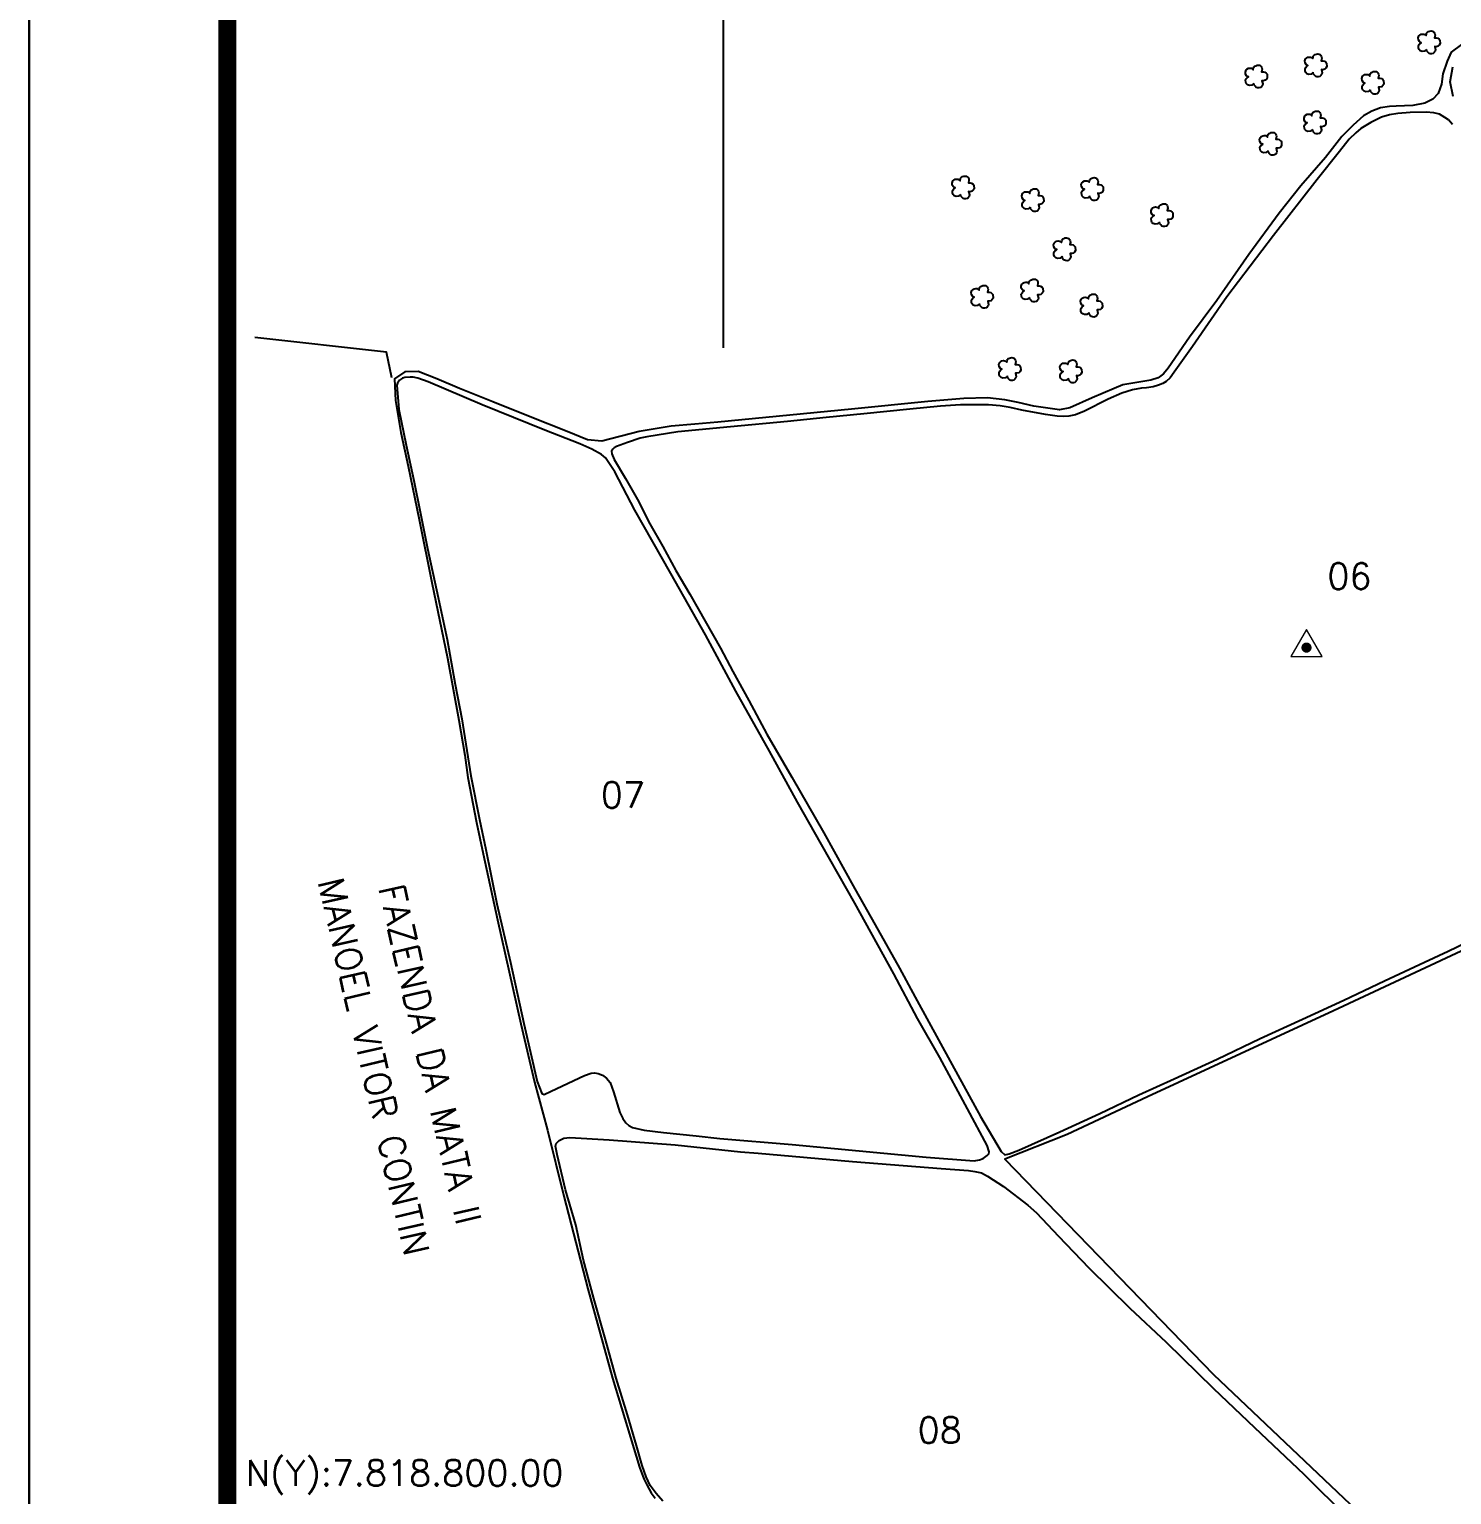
# Model space of a CAD drawing. Extents: x 755862 to 758487, y 7817271 to 7820983.
# Drawn here: x 755862 to 756760, y 7818800 to 7819724 of the extents above; entities that cross this region are included whole.
import ezdxf
from ezdxf.enums import TextEntityAlignment as Align

# ---------------------------------------------------------------- set-up
doc = ezdxf.new("R2010")
doc.units = 0
doc.header["$MEASUREMENT"] = 0
doc.linetypes.add('CONTINUO', pattern=[0])
doc.linetypes.add('LIN0', pattern=[0])
for name, color, linetype in [('0114000282', 1, 'Continuous'), ('0114000282014', 5, 'Continuous'), ('_SIMBOLO ARVORE', 118, 'Continuous'), ('MALHA', 8, 'Continuous'), ('MARGEM', 5, 'Continuous'), ('TEXTO', 7, 'Continuous'), ('TEXTO CONFRONTANTES', 7, 'Continuous'), ('TEXTO_NUN_TAL', 7, 'Continuous')]:
    doc.layers.add(name, color=color, linetype=linetype)
for name, color, linetype, lineweight in [('0114000282001', 5, 'Continuous', 25), ('0114000282006', 5, 'Continuous', 25), ('0114000282007', 5, 'Continuous', 25), ('0114000282008', 5, 'Continuous', 25)]:
    doc.layers.add(name, color=color, linetype=linetype, lineweight=lineweight)
doc.styles.add('Simplex', font='simplex.shx')

msp = doc.modelspace()

# ---------------------------------------------------------------- linework, layer by layer
at = {"linetype": 'ByBlock'}
msp.add_lwpolyline([(756090.92, 7819504.67), (756087.69, 7819520.81), (756004.61, 7819530.04)], dxfattribs=at)
at = {"layer": '0114000282'}
msp.add_lwpolyline([(756765.86, 7819714.83), (756759.23, 7819710.09), (756756.74, 7819704.46), (756754.07, 7819696.41), (756753.3, 7819689.9), (756751.22, 7819684.05), (756747.83, 7819680.3), (756742.69, 7819677.83), (756735.06, 7819676.36), (756724.61, 7819675.98), (756720.49, 7819675.81), (756714.77, 7819674.85), (756709.3, 7819672.84), (756704.01, 7819669.84), (756697.46, 7819663.97), (756690.37, 7819656.95), (756680.15, 7819643.61), (756664.47, 7819625.73), (756650.74, 7819608.42), (756631.61, 7819582.51), (756611.55, 7819553.4), (756594.17, 7819530.32), (756580.74, 7819510.76), (756577.75, 7819507.12), (756574.39, 7819504.57), (756569.8, 7819503.18), (756559.84, 7819501.48), (756552.2, 7819500.18), (756546.72, 7819497.99), (756532.8, 7819492.05), (756518.77, 7819485.7), (756512.29, 7819484.45), (756496.14, 7819486.82), (756486.26, 7819489.09), (756477.73, 7819490.76), (756466.79, 7819491.93), (756451.88, 7819491.56), (756429.22, 7819489.67), (756381.03, 7819484.83), (756326.91, 7819479.52), (756296.72, 7819476.76), (756282.09, 7819475.45), (756267.16, 7819474.2), (756246.96, 7819470.77), (756223.6, 7819464.62), (756214.45, 7819465.57), (756201.63, 7819470.69), (756178.36, 7819480.05), (756154.67, 7819489.43), (756133.71, 7819497.9), (756119.31, 7819504.02), (756107.7, 7819508.66), (756099.28, 7819508.42), (756092.64, 7819503.99), (756093.38, 7819490.36), (756096.65, 7819470.18), (756101.42, 7819448.88), (756108.2, 7819415.25), (756116.36, 7819375.48), (756126.08, 7819327.92), (756133.32, 7819288.74), (756137.06, 7819266.67), (756139.07, 7819252.49), (756144.54, 7819224.1), (756148.66, 7819204.46), (756157.63, 7819162.89), (756172.39, 7819097.23), (756181, 7819060.32), (756189.15, 7819030.18), (756199.61, 7818988.4), (756214.74, 7818930.14), (756230.23, 7818873.81), (756247.17, 7818817.57), (756249.93, 7818810.26), (756252.1, 7818805.95), (756254.73, 7818801.37), (756257.06, 7818797.99)], dxfattribs=at)
at = {"layer": '0114000282001', "flags": 128}
msp.add_lwpolyline([(756760.51, 7819682.11), (756758.6, 7819691.29), (756760.34, 7819700.89)], dxfattribs=at)
at = {"layer": '0114000282006', "linetype": 'ByBlock'}
msp.add_lwpolyline([(756760.1, 7819664.4), (756757.57, 7819667.26), (756755.36, 7819668.94), (756751.99, 7819670.89), (756748.29, 7819671.86), (756743.62, 7819672.12), (756733.42, 7819672.06), (756725.7, 7819671.35), (756720.32, 7819670.44), (756715.32, 7819668.95), (756708.58, 7819665.65), (756702.41, 7819661.95), (756699.22, 7819659.16), (756695.07, 7819655.2), (756688.95, 7819647.3), (756674.69, 7819629.77), (756647.14, 7819594.36), (756617.88, 7819555.72), (756596.09, 7819524.4), (756584.59, 7819508.3), (756581.96, 7819504.7), (756579.47, 7819502.4), (756577.38, 7819501.03), (756574.69, 7819499.98), (756571.41, 7819498.93), (756567.15, 7819498.34), (756563.93, 7819498.08), (756558.29, 7819497.16), (756551.65, 7819494.92), (756542.93, 7819491.18), (756528.04, 7819483.65), (756522.26, 7819481.34), (756518.06, 7819480.36), (756514.91, 7819480.23), (756510.85, 7819480.56), (756503.44, 7819481.41), (756488.49, 7819484.29), (756481.02, 7819485.84), (756474.78, 7819486.99), (756467.39, 7819487.52), (756461.88, 7819487.64), (756449.69, 7819487.64), (756437.12, 7819486.82), (756417.73, 7819484.97), (756388.74, 7819481.89), (756365.04, 7819479.64), (756340.68, 7819477.09), (756304.58, 7819473.68), (756271.36, 7819470.61), (756251.93, 7819467.53), (756247.66, 7819466.62), (756239.73, 7819463.79), (756232.67, 7819461.29), (756231.36, 7819460.59), (756230.37, 7819459.56), (756229.67, 7819458.46), (756229.71, 7819456.78), (756231.27, 7819453.12), (756238.54, 7819441.21), (756245.93, 7819427.86), (756253.69, 7819412.63), (756262.03, 7819398.21), (756270.24, 7819383.17), (756278.99, 7819368.22), (756288.6, 7819351.22), (756298.29, 7819334.14), (756306.09, 7819319.52), (756316.16, 7819301.16), (756327.56, 7819279.98), (756343.41, 7819252.77), (756363.52, 7819217.64), (756383.16, 7819182.44), (756395.88, 7819159.57), (756411.24, 7819132.22), (756421.08, 7819114.03), (756444.46, 7819071.29), (756462.38, 7819038.84), (756475.37, 7819016.57), (756477.71, 7819014.67), (756480.45, 7819015.15), (756486.55, 7819017.45), (756512.55, 7819029.14), (756537.7, 7819040.69), (756562.32, 7819052.32), (756584.53, 7819062.45), (756611.74, 7819074.96), (756638.75, 7819087.85), (756665.56, 7819100.2), (756691.69, 7819112.03), (756717.32, 7819124.26), (756742.59, 7819136.01), (756757.45, 7819143.12), (756774.51, 7819151.16)], dxfattribs=at)
at = {"layer": '0114000282007', "linetype": 'ByBlock'}
msp.add_lwpolyline([(756297.94, 7819024.96), (756343.53, 7819021.11), (756428.16, 7819013.18), (756458.35, 7819010.74), (756461.8, 7819011.35), (756464.03, 7819012.26), (756466.57, 7819014.09), (756467.69, 7819015.21), (756467.89, 7819016.42), (756466.57, 7819020.38), (756454.19, 7819043.62), (756436.72, 7819075.94), (756422.55, 7819100.62), (756407.67, 7819128.66), (756383.02, 7819173.22), (756362.16, 7819210.36), (756347, 7819236.92), (756329.19, 7819269.08), (756308.13, 7819307.03), (756288.9, 7819342.64), (756267.12, 7819381.31), (756244.33, 7819421.1), (756231.81, 7819445.34), (756227.84, 7819451.03), (756225.81, 7819454.08), (756223.26, 7819456.31), (756217.16, 7819459.67), (756209.72, 7819463.07), (756187.65, 7819471.6), (756148.06, 7819487.58), (756113.86, 7819502.14), (756107.48, 7819504.52), (756104.55, 7819505.15), (756102.58, 7819505.15), (756099.14, 7819504.77), (756097.8, 7819504.39), (756095.89, 7819503.18), (756094.68, 7819501.34), (756094.24, 7819500), (756095.51, 7819484.6), (756100.15, 7819462.18), (756104.92, 7819439.89), (756108.81, 7819420.14), (756113.46, 7819397.02), (756120.33, 7819366.19), (756125.94, 7819339.5), (756130.91, 7819311.28), (756135.24, 7819289.62), (756140.91, 7819253.7), (756146.26, 7819226), (756150.34, 7819207.17), (756157.27, 7819172.92), (756165.83, 7819135.83), (756174.29, 7819097.5), (756182.75, 7819060.92), (756185.61, 7819053.35), (756187.03, 7819052.63), (756191.52, 7819054.67), (756212.6, 7819064.54), (756216.86, 7819066), (756218.84, 7819066.19), (756221.2, 7819065.87), (756224, 7819064.92), (756226.49, 7819063), (756228.66, 7819060.2), (756230.89, 7819054.21), (756234.84, 7819041.28), (756236.77, 7819037.43), (756238.68, 7819034.69), (756240.6, 7819033.16), (756242.76, 7819031.82), (756250.29, 7819030.17), (756262.47, 7819028.7), (756282.96, 7819026.65)], close=True, dxfattribs=at)
at = {"layer": '0114000282008', "linetype": 'ByBlock'}
msp.add_lwpolyline([(756262.09, 7818796.05), (756257.68, 7818800.99), (756253.9, 7818805.92), (756251.48, 7818811.45), (756248.9, 7818818.54), (756245.43, 7818831.27), (756239.75, 7818850.6), (756232.61, 7818873.68), (756225.82, 7818898.07), (756218.56, 7818923.88), (756211.89, 7818948.22), (756207.11, 7818970.46), (756200.59, 7818992.48), (756195.28, 7819014.82), (756194.23, 7819020.1), (756194.75, 7819021.67), (756196.59, 7819023.67), (756199.43, 7819025.03), (756203.26, 7819025.45), (756228.16, 7819023.98), (756269.79, 7819020.88), (756310.95, 7819016.52), (756322.11, 7819015.72), (756381.62, 7819010.44), (756437.63, 7819005.92), (756454.86, 7819004.66), (756458.88, 7819004.16), (756463.06, 7819003.16), (756466.91, 7819001.07), (756476.89, 7818994.53), (756492.29, 7818982.91), (756497.73, 7818977.98), (756511.63, 7818963.24), (756530.71, 7818943.26), (756556.58, 7818917.88), (756579.45, 7818896.36), (756609.41, 7818867.24), (756635.21, 7818842.62), (756666.43, 7818813.15), (756694.22, 7818785.69)], dxfattribs=at)
at = {"layer": '0114000282014'}
msp.add_lwpolyline([(756859.28, 7819186.75), (756685.2, 7819105.39), (756567.82, 7819051.06), (756516.97, 7819027.46), (756477.75, 7819011.89), (756609.48, 7818875.99), (756728.44, 7818763.15)], dxfattribs=at)
at = {"layer": '_SIMBOLO ARVORE', "linetype": 'CONTINUO'}
for points in [[(756743.83, 7819711.72, 0), (756742.58, 7819710.67, 0), (756741, 7819710.49, 0), (756739.87, 7819710.93, 0), (756739.07, 7819711.71, 0), (756738.74, 7819712.62, 0), (756738.65, 7819713.95, 0), (756739.08, 7819714.79, 0), (756739.53, 7819715.41, 0), (756740.45, 7819716.03, 0), (756739.87, 7819716.21, 0), (756739.29, 7819716.68, 0), (756738.62, 7819717.74, 0), (756738.5, 7819719.01, 0), (756738.99, 7819720.32, 0), (756739.5, 7819720.79, 0), (756740.43, 7819721.36, 0), (756741.4, 7819721.49, 0), (756742.18, 7819721.38, 0), (756742.8, 7819721.09, 0), (756743.48, 7819720.49, 0), (756743.68, 7819721.64, 0), (756743.85, 7819722.1, 0), (756744.36, 7819722.74, 0), (756745.11, 7819723.02, 0), (756745.84, 7819723.35, 0), (756746.67, 7819723.42, 0), (756747.45, 7819723.31, 0), (756748.08, 7819722.98, 0), (756748.56, 7819722.47, 0), (756748.97, 7819721.65, 0), (756749.13, 7819720.75, 0), (756748.76, 7819719.13, 0), (756749.89, 7819719.15, 0), (756750.82, 7819718.92, 0), (756751.71, 7819718.22, 0), (756752.19, 7819717.66, 0), (756752.33, 7819715.44, 0), (756751.78, 7819714.44, 0), (756751.06, 7819713.78, 0), (756749.92, 7819713.48, 0), (756748.92, 7819713.56, 0), (756749.45, 7819711.49, 0), (756749.21, 7819710.6, 0), (756748.61, 7819709.76, 0), (756747.95, 7819709.23, 0), (756747.01, 7819709, 0), (756746.07, 7819709.06, 0), (756745.38, 7819709.25, 0), (756744.58, 7819710.04, 0), (756744.03, 7819710.75, 0), (756743.86, 7819711.83, 0)], [(756672.33, 7819697.22, 0), (756671.08, 7819696.17, 0), (756669.5, 7819695.99, 0), (756668.37, 7819696.43, 0), (756667.57, 7819697.21, 0), (756667.24, 7819698.12, 0), (756667.15, 7819699.45, 0), (756667.58, 7819700.29, 0), (756668.03, 7819700.91, 0), (756668.95, 7819701.53, 0), (756668.37, 7819701.71, 0), (756667.79, 7819702.18, 0), (756667.12, 7819703.24, 0), (756667, 7819704.51, 0), (756667.49, 7819705.82, 0), (756668, 7819706.29, 0), (756668.93, 7819706.86, 0), (756669.9, 7819706.99, 0), (756670.68, 7819706.88, 0), (756671.3, 7819706.59, 0), (756671.98, 7819705.99, 0), (756672.18, 7819707.14, 0), (756672.35, 7819707.6, 0), (756672.86, 7819708.24, 0), (756673.61, 7819708.52, 0), (756674.34, 7819708.85, 0), (756675.17, 7819708.92, 0), (756675.95, 7819708.81, 0), (756676.58, 7819708.48, 0), (756677.06, 7819707.97, 0), (756677.47, 7819707.15, 0), (756677.63, 7819706.25, 0), (756677.26, 7819704.63, 0), (756678.39, 7819704.65, 0), (756679.32, 7819704.42, 0), (756680.21, 7819703.72, 0), (756680.69, 7819703.16, 0), (756680.83, 7819700.94, 0), (756680.28, 7819699.94, 0), (756679.56, 7819699.28, 0), (756678.42, 7819698.98, 0), (756677.42, 7819699.06, 0), (756677.95, 7819696.99, 0), (756677.71, 7819696.1, 0), (756677.11, 7819695.26, 0), (756676.45, 7819694.73, 0), (756675.51, 7819694.5, 0), (756674.57, 7819694.56, 0), (756673.88, 7819694.75, 0), (756673.08, 7819695.54, 0), (756672.53, 7819696.25, 0), (756672.36, 7819697.33, 0)], [(756634.83, 7819690.22, 0), (756633.58, 7819689.17, 0), (756632, 7819688.99, 0), (756630.87, 7819689.43, 0), (756630.07, 7819690.21, 0), (756629.74, 7819691.12, 0), (756629.65, 7819692.45, 0), (756630.08, 7819693.29, 0), (756630.53, 7819693.91, 0), (756631.45, 7819694.53, 0), (756630.87, 7819694.71, 0), (756630.29, 7819695.18, 0), (756629.62, 7819696.24, 0), (756629.5, 7819697.51, 0), (756629.99, 7819698.82, 0), (756630.5, 7819699.29, 0), (756631.43, 7819699.86, 0), (756632.4, 7819699.99, 0), (756633.18, 7819699.88, 0), (756633.8, 7819699.59, 0), (756634.48, 7819698.99, 0), (756634.68, 7819700.14, 0), (756634.85, 7819700.6, 0), (756635.36, 7819701.24, 0), (756636.11, 7819701.52, 0), (756636.84, 7819701.85, 0), (756637.67, 7819701.92, 0), (756638.45, 7819701.81, 0), (756639.08, 7819701.48, 0), (756639.56, 7819700.97, 0), (756639.97, 7819700.15, 0), (756640.13, 7819699.25, 0), (756639.76, 7819697.63, 0), (756640.89, 7819697.65, 0), (756641.82, 7819697.42, 0), (756642.71, 7819696.72, 0), (756643.19, 7819696.16, 0), (756643.33, 7819693.94, 0), (756642.78, 7819692.94, 0), (756642.06, 7819692.28, 0), (756640.92, 7819691.98, 0), (756639.92, 7819692.06, 0), (756640.45, 7819689.99, 0), (756640.21, 7819689.1, 0), (756639.61, 7819688.26, 0), (756638.95, 7819687.73, 0), (756638.01, 7819687.5, 0), (756637.07, 7819687.56, 0), (756636.38, 7819687.75, 0), (756635.58, 7819688.54, 0), (756635.03, 7819689.25, 0), (756634.86, 7819690.33, 0)], [(756708.33, 7819686.22, 0), (756707.08, 7819685.17, 0), (756705.5, 7819684.99, 0), (756704.37, 7819685.43, 0), (756703.57, 7819686.21, 0), (756703.24, 7819687.12, 0), (756703.15, 7819688.45, 0), (756703.58, 7819689.29, 0), (756704.03, 7819689.91, 0), (756704.95, 7819690.53, 0), (756704.37, 7819690.71, 0), (756703.79, 7819691.18, 0), (756703.12, 7819692.24, 0), (756703, 7819693.51, 0), (756703.49, 7819694.82, 0), (756704, 7819695.29, 0), (756704.93, 7819695.86, 0), (756705.9, 7819695.99, 0), (756706.68, 7819695.88, 0), (756707.3, 7819695.59, 0), (756707.98, 7819694.99, 0), (756708.18, 7819696.14, 0), (756708.35, 7819696.6, 0), (756708.86, 7819697.24, 0), (756709.61, 7819697.52, 0), (756710.34, 7819697.85, 0), (756711.17, 7819697.92, 0), (756711.95, 7819697.81, 0), (756712.58, 7819697.48, 0), (756713.06, 7819696.97, 0), (756713.47, 7819696.15, 0), (756713.63, 7819695.25, 0), (756713.26, 7819693.63, 0), (756714.39, 7819693.65, 0), (756715.32, 7819693.42, 0), (756716.21, 7819692.72, 0), (756716.69, 7819692.16, 0), (756716.83, 7819689.94, 0), (756716.28, 7819688.94, 0), (756715.56, 7819688.28, 0), (756714.42, 7819687.98, 0), (756713.42, 7819688.06, 0), (756713.95, 7819685.99, 0), (756713.71, 7819685.1, 0), (756713.11, 7819684.26, 0), (756712.45, 7819683.73, 0), (756711.51, 7819683.5, 0), (756710.57, 7819683.56, 0), (756709.88, 7819683.75, 0), (756709.08, 7819684.54, 0), (756708.53, 7819685.25, 0), (756708.36, 7819686.33, 0)], [(756671.83, 7819661.22, 0), (756670.58, 7819660.17, 0), (756669, 7819659.99, 0), (756667.87, 7819660.43, 0), (756667.07, 7819661.21, 0), (756666.74, 7819662.12, 0), (756666.65, 7819663.45, 0), (756667.08, 7819664.29, 0), (756667.53, 7819664.91, 0), (756668.45, 7819665.53, 0), (756667.87, 7819665.71, 0), (756667.29, 7819666.18, 0), (756666.62, 7819667.24, 0), (756666.5, 7819668.51, 0), (756666.99, 7819669.82, 0), (756667.5, 7819670.29, 0), (756668.43, 7819670.86, 0), (756669.4, 7819670.99, 0), (756670.18, 7819670.88, 0), (756670.8, 7819670.59, 0), (756671.48, 7819669.99, 0), (756671.68, 7819671.14, 0), (756671.85, 7819671.6, 0), (756672.36, 7819672.24, 0), (756673.11, 7819672.52, 0), (756673.84, 7819672.85, 0), (756674.67, 7819672.92, 0), (756675.45, 7819672.81, 0), (756676.08, 7819672.48, 0), (756676.56, 7819671.97, 0), (756676.97, 7819671.15, 0), (756677.13, 7819670.25, 0), (756676.76, 7819668.63, 0), (756677.89, 7819668.65, 0), (756678.82, 7819668.42, 0), (756679.71, 7819667.72, 0), (756680.19, 7819667.16, 0), (756680.33, 7819664.94, 0), (756679.78, 7819663.94, 0), (756679.06, 7819663.28, 0), (756677.92, 7819662.98, 0), (756676.92, 7819663.06, 0), (756677.45, 7819660.99, 0), (756677.21, 7819660.1, 0), (756676.61, 7819659.26, 0), (756675.95, 7819658.73, 0), (756675.01, 7819658.5, 0), (756674.07, 7819658.56, 0), (756673.38, 7819658.75, 0), (756672.58, 7819659.54, 0), (756672.03, 7819660.25, 0), (756671.86, 7819661.33, 0)], [(756643.83, 7819647.72, 0), (756642.58, 7819646.67, 0), (756641, 7819646.49, 0), (756639.87, 7819646.93, 0), (756639.07, 7819647.71, 0), (756638.74, 7819648.62, 0), (756638.65, 7819649.95, 0), (756639.08, 7819650.79, 0), (756639.53, 7819651.41, 0), (756640.45, 7819652.03, 0), (756639.87, 7819652.21, 0), (756639.29, 7819652.68, 0), (756638.62, 7819653.74, 0), (756638.5, 7819655.01, 0), (756638.99, 7819656.32, 0), (756639.5, 7819656.79, 0), (756640.43, 7819657.36, 0), (756641.4, 7819657.49, 0), (756642.18, 7819657.38, 0), (756642.8, 7819657.09, 0), (756643.48, 7819656.49, 0), (756643.68, 7819657.64, 0), (756643.85, 7819658.1, 0), (756644.36, 7819658.74, 0), (756645.11, 7819659.02, 0), (756645.84, 7819659.35, 0), (756646.67, 7819659.42, 0), (756647.45, 7819659.31, 0), (756648.08, 7819658.98, 0), (756648.56, 7819658.47, 0), (756648.97, 7819657.65, 0), (756649.13, 7819656.75, 0), (756648.76, 7819655.13, 0), (756649.89, 7819655.15, 0), (756650.82, 7819654.92, 0), (756651.71, 7819654.22, 0), (756652.19, 7819653.66, 0), (756652.33, 7819651.44, 0), (756651.78, 7819650.44, 0), (756651.06, 7819649.78, 0), (756649.92, 7819649.48, 0), (756648.92, 7819649.56, 0), (756649.45, 7819647.49, 0), (756649.21, 7819646.6, 0), (756648.61, 7819645.76, 0), (756647.95, 7819645.23, 0), (756647.01, 7819645, 0), (756646.07, 7819645.06, 0), (756645.38, 7819645.25, 0), (756644.58, 7819646.04, 0), (756644.03, 7819646.75, 0), (756643.86, 7819647.83, 0)], [(756449.83, 7819620.22, 0), (756448.58, 7819619.17, 0), (756447, 7819618.99, 0), (756445.87, 7819619.43, 0), (756445.07, 7819620.21, 0), (756444.74, 7819621.12, 0), (756444.65, 7819622.45, 0), (756445.08, 7819623.29, 0), (756445.53, 7819623.91, 0), (756446.45, 7819624.53, 0), (756445.87, 7819624.71, 0), (756445.29, 7819625.18, 0), (756444.62, 7819626.24, 0), (756444.5, 7819627.51, 0), (756444.99, 7819628.82, 0), (756445.5, 7819629.29, 0), (756446.43, 7819629.86, 0), (756447.4, 7819629.99, 0), (756448.18, 7819629.88, 0), (756448.8, 7819629.59, 0), (756449.48, 7819628.99, 0), (756449.68, 7819630.14, 0), (756449.85, 7819630.6, 0), (756450.36, 7819631.24, 0), (756451.11, 7819631.52, 0), (756451.84, 7819631.85, 0), (756452.67, 7819631.92, 0), (756453.45, 7819631.81, 0), (756454.08, 7819631.48, 0), (756454.56, 7819630.97, 0), (756454.97, 7819630.15, 0), (756455.13, 7819629.25, 0), (756454.76, 7819627.63, 0), (756455.89, 7819627.65, 0), (756456.82, 7819627.42, 0), (756457.71, 7819626.72, 0), (756458.19, 7819626.16, 0), (756458.33, 7819623.94, 0), (756457.78, 7819622.94, 0), (756457.06, 7819622.28, 0), (756455.92, 7819621.98, 0), (756454.92, 7819622.06, 0), (756455.45, 7819619.99, 0), (756455.21, 7819619.1, 0), (756454.61, 7819618.26, 0), (756453.95, 7819617.73, 0), (756453.01, 7819617.5, 0), (756452.07, 7819617.56, 0), (756451.38, 7819617.75, 0), (756450.58, 7819618.54, 0), (756450.03, 7819619.25, 0), (756449.86, 7819620.33, 0)], [(756493.83, 7819612.22, 0), (756492.58, 7819611.17, 0), (756491, 7819610.99, 0), (756489.87, 7819611.43, 0), (756489.07, 7819612.21, 0), (756488.74, 7819613.12, 0), (756488.65, 7819614.45, 0), (756489.08, 7819615.29, 0), (756489.53, 7819615.91, 0), (756490.45, 7819616.53, 0), (756489.87, 7819616.71, 0), (756489.29, 7819617.18, 0), (756488.62, 7819618.24, 0), (756488.5, 7819619.51, 0), (756488.99, 7819620.82, 0), (756489.5, 7819621.29, 0), (756490.43, 7819621.86, 0), (756491.4, 7819621.99, 0), (756492.18, 7819621.88, 0), (756492.8, 7819621.59, 0), (756493.48, 7819620.99, 0), (756493.68, 7819622.14, 0), (756493.85, 7819622.6, 0), (756494.36, 7819623.24, 0), (756495.11, 7819623.52, 0), (756495.84, 7819623.85, 0), (756496.67, 7819623.92, 0), (756497.45, 7819623.81, 0), (756498.08, 7819623.48, 0), (756498.56, 7819622.97, 0), (756498.97, 7819622.15, 0), (756499.13, 7819621.25, 0), (756498.76, 7819619.63, 0), (756499.89, 7819619.65, 0), (756500.82, 7819619.42, 0), (756501.71, 7819618.72, 0), (756502.19, 7819618.16, 0), (756502.33, 7819615.94, 0), (756501.78, 7819614.94, 0), (756501.06, 7819614.28, 0), (756499.92, 7819613.98, 0), (756498.92, 7819614.06, 0), (756499.45, 7819611.99, 0), (756499.21, 7819611.1, 0), (756498.61, 7819610.26, 0), (756497.95, 7819609.73, 0), (756497.01, 7819609.5, 0), (756496.07, 7819609.56, 0), (756495.38, 7819609.75, 0), (756494.58, 7819610.54, 0), (756494.03, 7819611.25, 0), (756493.86, 7819612.33, 0)], [(756531.33, 7819619.22, 0), (756530.08, 7819618.17, 0), (756528.5, 7819617.99, 0), (756527.37, 7819618.43, 0), (756526.57, 7819619.21, 0), (756526.24, 7819620.12, 0), (756526.15, 7819621.45, 0), (756526.58, 7819622.29, 0), (756527.03, 7819622.91, 0), (756527.95, 7819623.53, 0), (756527.37, 7819623.71, 0), (756526.79, 7819624.18, 0), (756526.12, 7819625.24, 0), (756526, 7819626.51, 0), (756526.49, 7819627.82, 0), (756527, 7819628.29, 0), (756527.93, 7819628.86, 0), (756528.9, 7819628.99, 0), (756529.68, 7819628.88, 0), (756530.3, 7819628.59, 0), (756530.98, 7819627.99, 0), (756531.18, 7819629.14, 0), (756531.35, 7819629.6, 0), (756531.86, 7819630.24, 0), (756532.61, 7819630.52, 0), (756533.34, 7819630.85, 0), (756534.17, 7819630.92, 0), (756534.95, 7819630.81, 0), (756535.58, 7819630.48, 0), (756536.06, 7819629.97, 0), (756536.47, 7819629.15, 0), (756536.63, 7819628.25, 0), (756536.26, 7819626.63, 0), (756537.39, 7819626.65, 0), (756538.32, 7819626.42, 0), (756539.21, 7819625.72, 0), (756539.69, 7819625.16, 0), (756539.83, 7819622.94, 0), (756539.28, 7819621.94, 0), (756538.56, 7819621.28, 0), (756537.42, 7819620.98, 0), (756536.42, 7819621.06, 0), (756536.95, 7819618.99, 0), (756536.71, 7819618.1, 0), (756536.11, 7819617.26, 0), (756535.45, 7819616.73, 0), (756534.51, 7819616.5, 0), (756533.57, 7819616.56, 0), (756532.88, 7819616.75, 0), (756532.08, 7819617.54, 0), (756531.53, 7819618.25, 0), (756531.36, 7819619.33, 0)], [(756575.33, 7819602.72, 0), (756574.08, 7819601.67, 0), (756572.5, 7819601.49, 0), (756571.37, 7819601.93, 0), (756570.57, 7819602.71, 0), (756570.24, 7819603.62, 0), (756570.15, 7819604.95, 0), (756570.58, 7819605.79, 0), (756571.03, 7819606.41, 0), (756571.95, 7819607.03, 0), (756571.37, 7819607.21, 0), (756570.79, 7819607.68, 0), (756570.12, 7819608.74, 0), (756570, 7819610.01, 0), (756570.49, 7819611.32, 0), (756571, 7819611.79, 0), (756571.93, 7819612.36, 0), (756572.9, 7819612.49, 0), (756573.68, 7819612.38, 0), (756574.3, 7819612.09, 0), (756574.98, 7819611.49, 0), (756575.18, 7819612.64, 0), (756575.35, 7819613.1, 0), (756575.86, 7819613.74, 0), (756576.61, 7819614.02, 0), (756577.34, 7819614.35, 0), (756578.17, 7819614.42, 0), (756578.95, 7819614.31, 0), (756579.58, 7819613.98, 0), (756580.06, 7819613.47, 0), (756580.47, 7819612.65, 0), (756580.63, 7819611.75, 0), (756580.26, 7819610.13, 0), (756581.39, 7819610.15, 0), (756582.32, 7819609.92, 0), (756583.21, 7819609.22, 0), (756583.69, 7819608.66, 0), (756583.83, 7819606.44, 0), (756583.28, 7819605.44, 0), (756582.56, 7819604.78, 0), (756581.42, 7819604.48, 0), (756580.42, 7819604.56, 0), (756580.95, 7819602.49, 0), (756580.71, 7819601.6, 0), (756580.11, 7819600.76, 0), (756579.45, 7819600.23, 0), (756578.51, 7819600, 0), (756577.57, 7819600.06, 0), (756576.88, 7819600.25, 0), (756576.08, 7819601.04, 0), (756575.53, 7819601.75, 0), (756575.36, 7819602.83, 0)], [(756513.83, 7819581.22, 0), (756512.58, 7819580.17, 0), (756511, 7819579.99, 0), (756509.87, 7819580.43, 0), (756509.07, 7819581.21, 0), (756508.74, 7819582.12, 0), (756508.65, 7819583.45, 0), (756509.08, 7819584.29, 0), (756509.53, 7819584.91, 0), (756510.45, 7819585.53, 0), (756509.87, 7819585.71, 0), (756509.29, 7819586.18, 0), (756508.62, 7819587.24, 0), (756508.5, 7819588.51, 0), (756508.99, 7819589.82, 0), (756509.5, 7819590.29, 0), (756510.43, 7819590.86, 0), (756511.4, 7819590.99, 0), (756512.18, 7819590.88, 0), (756512.8, 7819590.59, 0), (756513.48, 7819589.99, 0), (756513.68, 7819591.14, 0), (756513.85, 7819591.6, 0), (756514.36, 7819592.24, 0), (756515.11, 7819592.52, 0), (756515.84, 7819592.85, 0), (756516.67, 7819592.92, 0), (756517.45, 7819592.81, 0), (756518.08, 7819592.48, 0), (756518.56, 7819591.97, 0), (756518.97, 7819591.15, 0), (756519.13, 7819590.25, 0), (756518.76, 7819588.63, 0), (756519.89, 7819588.65, 0), (756520.82, 7819588.42, 0), (756521.71, 7819587.72, 0), (756522.19, 7819587.16, 0), (756522.33, 7819584.94, 0), (756521.78, 7819583.94, 0), (756521.06, 7819583.28, 0), (756519.92, 7819582.98, 0), (756518.92, 7819583.06, 0), (756519.45, 7819580.99, 0), (756519.21, 7819580.1, 0), (756518.61, 7819579.26, 0), (756517.95, 7819578.73, 0), (756517.01, 7819578.5, 0), (756516.07, 7819578.56, 0), (756515.38, 7819578.75, 0), (756514.58, 7819579.54, 0), (756514.03, 7819580.25, 0), (756513.86, 7819581.33, 0)], [(756461.83, 7819551.22, 0), (756460.58, 7819550.17, 0), (756459, 7819549.99, 0), (756457.87, 7819550.43, 0), (756457.07, 7819551.21, 0), (756456.74, 7819552.12, 0), (756456.65, 7819553.45, 0), (756457.08, 7819554.29, 0), (756457.53, 7819554.91, 0), (756458.45, 7819555.53, 0), (756457.87, 7819555.71, 0), (756457.29, 7819556.18, 0), (756456.62, 7819557.24, 0), (756456.5, 7819558.51, 0), (756456.99, 7819559.82, 0), (756457.5, 7819560.29, 0), (756458.43, 7819560.86, 0), (756459.4, 7819560.99, 0), (756460.18, 7819560.88, 0), (756460.8, 7819560.59, 0), (756461.48, 7819559.99, 0), (756461.68, 7819561.14, 0), (756461.85, 7819561.6, 0), (756462.36, 7819562.24, 0), (756463.11, 7819562.52, 0), (756463.84, 7819562.85, 0), (756464.67, 7819562.92, 0), (756465.45, 7819562.81, 0), (756466.08, 7819562.48, 0), (756466.56, 7819561.97, 0), (756466.97, 7819561.15, 0), (756467.13, 7819560.25, 0), (756466.76, 7819558.63, 0), (756467.89, 7819558.65, 0), (756468.82, 7819558.42, 0), (756469.71, 7819557.72, 0), (756470.19, 7819557.16, 0), (756470.33, 7819554.94, 0), (756469.78, 7819553.94, 0), (756469.06, 7819553.28, 0), (756467.92, 7819552.98, 0), (756466.92, 7819553.06, 0), (756467.45, 7819550.99, 0), (756467.21, 7819550.1, 0), (756466.61, 7819549.26, 0), (756465.95, 7819548.73, 0), (756465.01, 7819548.5, 0), (756464.07, 7819548.56, 0), (756463.38, 7819548.75, 0), (756462.58, 7819549.54, 0), (756462.03, 7819550.25, 0), (756461.86, 7819551.33, 0)], [(756493.33, 7819555.22, 0), (756492.08, 7819554.17, 0), (756490.5, 7819553.99, 0), (756489.37, 7819554.43, 0), (756488.57, 7819555.21, 0), (756488.24, 7819556.12, 0), (756488.15, 7819557.45, 0), (756488.58, 7819558.29, 0), (756489.03, 7819558.91, 0), (756489.95, 7819559.53, 0), (756489.37, 7819559.71, 0), (756488.79, 7819560.18, 0), (756488.12, 7819561.24, 0), (756488, 7819562.51, 0), (756488.49, 7819563.82, 0), (756489, 7819564.29, 0), (756489.93, 7819564.86, 0), (756490.9, 7819564.99, 0), (756491.68, 7819564.88, 0), (756492.3, 7819564.59, 0), (756492.98, 7819563.99, 0), (756493.18, 7819565.14, 0), (756493.35, 7819565.6, 0), (756493.86, 7819566.24, 0), (756494.61, 7819566.52, 0), (756495.34, 7819566.85, 0), (756496.17, 7819566.92, 0), (756496.95, 7819566.81, 0), (756497.58, 7819566.48, 0), (756498.06, 7819565.97, 0), (756498.47, 7819565.15, 0), (756498.63, 7819564.25, 0), (756498.26, 7819562.63, 0), (756499.39, 7819562.65, 0), (756500.32, 7819562.42, 0), (756501.21, 7819561.72, 0), (756501.69, 7819561.16, 0), (756501.83, 7819558.94, 0), (756501.28, 7819557.94, 0), (756500.56, 7819557.28, 0), (756499.42, 7819556.98, 0), (756498.42, 7819557.06, 0), (756498.95, 7819554.99, 0), (756498.71, 7819554.1, 0), (756498.11, 7819553.26, 0), (756497.45, 7819552.73, 0), (756496.51, 7819552.5, 0), (756495.57, 7819552.56, 0), (756494.88, 7819552.75, 0), (756494.08, 7819553.54, 0), (756493.53, 7819554.25, 0), (756493.36, 7819555.33, 0)], [(756530.83, 7819545.72, 0), (756529.58, 7819544.67, 0), (756528, 7819544.49, 0), (756526.87, 7819544.93, 0), (756526.07, 7819545.71, 0), (756525.74, 7819546.62, 0), (756525.65, 7819547.95, 0), (756526.08, 7819548.79, 0), (756526.53, 7819549.41, 0), (756527.45, 7819550.03, 0), (756526.87, 7819550.21, 0), (756526.29, 7819550.68, 0), (756525.62, 7819551.74, 0), (756525.5, 7819553.01, 0), (756525.99, 7819554.32, 0), (756526.5, 7819554.79, 0), (756527.43, 7819555.36, 0), (756528.4, 7819555.49, 0), (756529.18, 7819555.38, 0), (756529.8, 7819555.09, 0), (756530.48, 7819554.49, 0), (756530.68, 7819555.64, 0), (756530.85, 7819556.1, 0), (756531.36, 7819556.74, 0), (756532.11, 7819557.02, 0), (756532.84, 7819557.35, 0), (756533.67, 7819557.42, 0), (756534.45, 7819557.31, 0), (756535.08, 7819556.98, 0), (756535.56, 7819556.47, 0), (756535.97, 7819555.65, 0), (756536.13, 7819554.75, 0), (756535.76, 7819553.13, 0), (756536.89, 7819553.15, 0), (756537.82, 7819552.92, 0), (756538.71, 7819552.22, 0), (756539.19, 7819551.66, 0), (756539.33, 7819549.44, 0), (756538.78, 7819548.44, 0), (756538.06, 7819547.78, 0), (756536.92, 7819547.48, 0), (756535.92, 7819547.56, 0), (756536.45, 7819545.49, 0), (756536.21, 7819544.6, 0), (756535.61, 7819543.76, 0), (756534.95, 7819543.23, 0), (756534.01, 7819543, 0), (756533.07, 7819543.06, 0), (756532.38, 7819543.25, 0), (756531.58, 7819544.04, 0), (756531.03, 7819544.75, 0), (756530.86, 7819545.83, 0)], [(756479.33, 7819505.72, 0), (756478.08, 7819504.67, 0), (756476.5, 7819504.49, 0), (756475.37, 7819504.93, 0), (756474.57, 7819505.71, 0), (756474.24, 7819506.62, 0), (756474.15, 7819507.95, 0), (756474.58, 7819508.79, 0), (756475.03, 7819509.41, 0), (756475.95, 7819510.03, 0), (756475.37, 7819510.21, 0), (756474.79, 7819510.68, 0), (756474.12, 7819511.74, 0), (756474, 7819513.01, 0), (756474.49, 7819514.32, 0), (756475, 7819514.79, 0), (756475.93, 7819515.36, 0), (756476.9, 7819515.49, 0), (756477.68, 7819515.38, 0), (756478.3, 7819515.09, 0), (756478.98, 7819514.49, 0), (756479.18, 7819515.64, 0), (756479.35, 7819516.1, 0), (756479.86, 7819516.74, 0), (756480.61, 7819517.02, 0), (756481.34, 7819517.35, 0), (756482.17, 7819517.42, 0), (756482.95, 7819517.31, 0), (756483.58, 7819516.98, 0), (756484.06, 7819516.47, 0), (756484.47, 7819515.65, 0), (756484.63, 7819514.75, 0), (756484.26, 7819513.13, 0), (756485.39, 7819513.15, 0), (756486.32, 7819512.92, 0), (756487.21, 7819512.22, 0), (756487.69, 7819511.66, 0), (756487.83, 7819509.44, 0), (756487.28, 7819508.44, 0), (756486.56, 7819507.78, 0), (756485.42, 7819507.48, 0), (756484.42, 7819507.56, 0), (756484.95, 7819505.49, 0), (756484.71, 7819504.6, 0), (756484.11, 7819503.76, 0), (756483.45, 7819503.23, 0), (756482.51, 7819503, 0), (756481.57, 7819503.06, 0), (756480.88, 7819503.25, 0), (756480.08, 7819504.04, 0), (756479.53, 7819504.75, 0), (756479.36, 7819505.83, 0)], [(756517.83, 7819504.22, 0), (756516.58, 7819503.17, 0), (756515, 7819502.99, 0), (756513.87, 7819503.43, 0), (756513.07, 7819504.21, 0), (756512.74, 7819505.12, 0), (756512.65, 7819506.45, 0), (756513.08, 7819507.29, 0), (756513.53, 7819507.91, 0), (756514.45, 7819508.53, 0), (756513.87, 7819508.71, 0), (756513.29, 7819509.18, 0), (756512.62, 7819510.24, 0), (756512.5, 7819511.51, 0), (756512.99, 7819512.82, 0), (756513.5, 7819513.29, 0), (756514.43, 7819513.86, 0), (756515.4, 7819513.99, 0), (756516.18, 7819513.88, 0), (756516.8, 7819513.59, 0), (756517.48, 7819512.99, 0), (756517.68, 7819514.14, 0), (756517.85, 7819514.6, 0), (756518.36, 7819515.24, 0), (756519.11, 7819515.52, 0), (756519.84, 7819515.85, 0), (756520.67, 7819515.92, 0), (756521.45, 7819515.81, 0), (756522.08, 7819515.48, 0), (756522.56, 7819514.97, 0), (756522.97, 7819514.15, 0), (756523.13, 7819513.25, 0), (756522.76, 7819511.63, 0), (756523.89, 7819511.65, 0), (756524.82, 7819511.42, 0), (756525.71, 7819510.72, 0), (756526.19, 7819510.16, 0), (756526.33, 7819507.94, 0), (756525.78, 7819506.94, 0), (756525.06, 7819506.28, 0), (756523.92, 7819505.98, 0), (756522.92, 7819506.06, 0), (756523.45, 7819503.99, 0), (756523.21, 7819503.1, 0), (756522.61, 7819502.26, 0), (756521.95, 7819501.73, 0), (756521.01, 7819501.5, 0), (756520.07, 7819501.56, 0), (756519.38, 7819501.75, 0), (756518.58, 7819502.54, 0), (756518.03, 7819503.25, 0), (756517.86, 7819504.33, 0)]]:
    msp.add_polyline3d(points, dxfattribs=at)
at = {"layer": 'MALHA', "linetype": 'ByBlock'}
msp.add_lwpolyline([(756300, 7820552.12), (756300, 7819523.46)], dxfattribs=at)
at = {"layer": 'MARGEM', "color": 174, "linetype": 'LIN0'}
msp.add_line((755862.31, 7817270.54), (755862.31, 7820983.04), dxfattribs=at)
at = {"layer": 'MARGEM', "color": 174, "linetype": 'LIN0', "flags": 128}
msp.add_lwpolyline([(758487.31, 7817270.54), (758487.31, 7820983.04), (755862.31, 7820983.04), (755862.31, 7817270.54)], close=True, dxfattribs=at)
at = {"layer": 'MARGEM', "color": 174, "linetype": 'LIN0', "const_width": 11.36, "flags": 128}
msp.add_lwpolyline([(758362.31, 7817688.53), (758362.31, 7820858.04), (755987.31, 7820858.04), (755987.31, 7817688.53)], close=True, dxfattribs=at)
at = {"layer": 'TEXTO', "color": 7, "lineweight": 9, "flags": 128}
msp.add_lwpolyline([(756658.22, 7819328.8), (756677.91, 7819328.8), (756668.06, 7819345.85)], close=True, dxfattribs=at)
at = {"layer": 'TEXTO', "color": 7, "lineweight": 9, "const_width": 3.21, "flags": 128}
msp.add_lwpolyline([(756666.46, 7819334.48, -1), (756669.67, 7819334.48, -1)], format="xyb", close=True, dxfattribs=at)

# ---------------------------------------------------------------- texts
at = {"layer": 'MALHA', "style": 'Simplex'}
msp.add_text('N(Y):7.818.800.00', height=16.25, dxfattribs=at).set_placement((755998.83, 7818800.96), align=Align.BOTTOM_LEFT)
at = {"layer": 'TEXTO CONFRONTANTES', "linetype": 'Continuous', "style": 'Simplex'}
for s, p in [('MANOEL VITOR CONTIN', (756079.63, 7819070.11)), ('FAZENDA DA MATA II', (756115.17, 7819077.91))]:
    msp.add_text(s, height=16.25, rotation=283.0511, dxfattribs=at).set_placement(p, align=Align.MIDDLE_CENTER)
at = {"layer": 'TEXTO_NUN_TAL', "linetype": 'Continuous', "style": 'Simplex'}
for s, p in [('06', (756695.14, 7819379.52)), ('07', (756236.82, 7819241.59)), ('08', (756436.67, 7818840.97))]:
    msp.add_text(s, height=16.25, dxfattribs=at).set_placement(p, align=Align.MIDDLE_CENTER)

doc.saveas('drawing.dxf')
